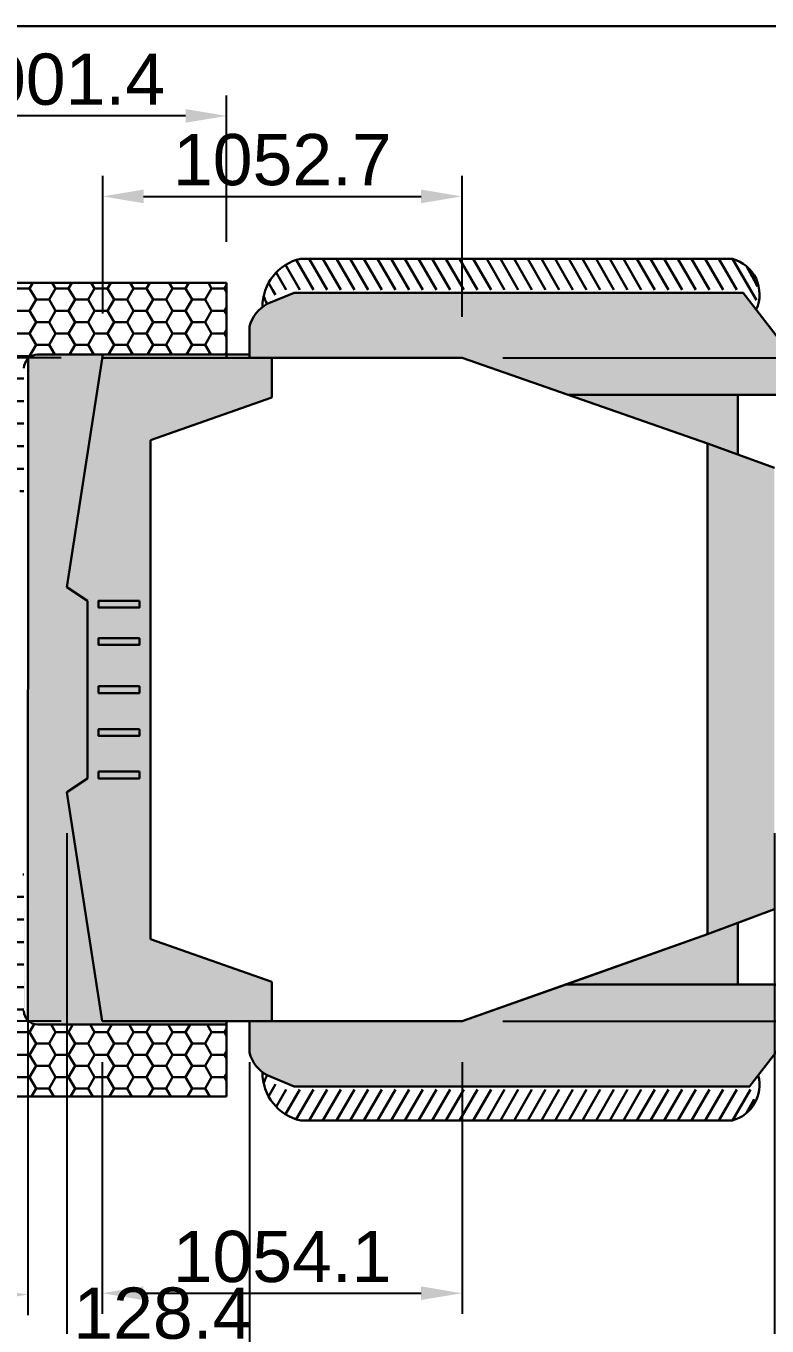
# Model space of a CAD drawing. Header units: millimetres. Extents: x 840 to 45745, y -146 to 13913.
# Drawn here: x 25722 to 27893, y 1805 to 5611 of the extents above; entities that cross this region are included whole.
import ezdxf

# ---------------------------------------------------------------- set-up
doc = ezdxf.new("R2010")
doc.units = ezdxf.units.MM
for name, color, linetype, lineweight in [('colour', 7, 'Continuous', 30), ('drawing', 7, 'Continuous', 30), ('extra adjustment', 7, 'Continuous', 30), ('New DIM', 7, 'Continuous', 30), ('tyres', 7, 'Continuous', 30)]:
    doc.layers.add(name, color=color, linetype=linetype, lineweight=lineweight)
doc.styles.get("Standard").update_dxf_attribs({"font": 'arial.ttf'})
doc.dimstyles.new('000001211E731208', dxfattribs={"dimscale": 30, "dimtxt": 5, "dimasz": 4, "dimexe": 2, "dimexo": 4, "dimgap": 1, "dimtad": 1, "dimtih": 1, "dimtoh": 1, "dimdec": 1, "dimdsep": 46, "dimtxsty": 'Standard', "dimcen": 2, "dimclrd": 1, "dimclre": 134, "dimadec": 1, "dimazin": 2, "dimtfac": 1, "dimtdec": 1, "dimtofl": 0, "dimtmove": 0, "dimatfit": 3, "dimfxl": 1, "dimtolj": 1, "dimtzin": 0, "dimarcsym": 0})

# ---------------------------------------------------------------- blocks, each defined once
blk = doc.blocks.new('*D11')
at = {"layer": 'Defpoints', "color": 0, "transparency": 16777216}
for p in [(26999.4, 4639.1), (26999.4, 2696.7), (32033.2, 2696.7)]:
    blk.add_point(p, dxfattribs=at)
at = {"layer": 'New DIM', "color": 134, "linetype": 'ByBlock', "lineweight": -2, "transparency": 16777216}
for p, q in [((27119.4, 4639.1), (32093.2, 4639.1)), ((27119.4, 2696.7), (32093.2, 2696.7))]:
    blk.add_line(p, q, dxfattribs=at)
at = {"layer": 'New DIM', "color": 1, "linetype": 'ByBlock', "lineweight": -2, "transparency": 16777216}
for p, q in [((32033.2, 4519.1), (32033.2, 3774.5)), ((32033.2, 2816.7), (32033.2, 3561.3))]:
    blk.add_line(p, q, dxfattribs=at)
at = {"layer": 'New DIM', "color": 1, "transparency": 16777216}
for points in [[(32013.2, 4519.1), (32053.2, 4519.1), (32033.2, 4639.1)], [(32013.2, 2816.7), (32053.2, 2816.7), (32033.2, 2696.7)]]:
    blk.add_solid(points, dxfattribs=at)
at = {"layer": 'New DIM', "color": 0, "transparency": 16777216, "insert": (32033.2, 3667.9), "char_height": 150, "attachment_point": 5}
blk.add_mtext('\\A1;1942.4', dxfattribs=at)
blk = doc.blocks.new('*D14')
at = {"layer": 'Defpoints', "color": 0, "transparency": 16777216}
for p in [(25945.3, 4639.1), (22127.4, 2696.7), (25945.3, 2696.7)]:
    blk.add_point(p, dxfattribs=at)
at = {"layer": 'New DIM', "color": 134, "linetype": 'ByBlock', "lineweight": -2, "transparency": 16777216}
for p, q in [((25825.3, 4639.1), (22067.4, 4639.1)), ((25825.3, 2696.7), (22067.4, 2696.7))]:
    blk.add_line(p, q, dxfattribs=at)
at = {"layer": 'New DIM', "color": 1, "linetype": 'ByBlock', "lineweight": -2, "transparency": 16777216}
for p, q in [((22127.4, 4519.1), (22127.4, 3774.5)), ((22127.4, 2816.7), (22127.4, 3561.3))]:
    blk.add_line(p, q, dxfattribs=at)
at = {"layer": 'New DIM', "color": 1, "transparency": 16777216}
for points in [[(22107.4, 4519.1), (22147.4, 4519.1), (22127.4, 4639.1)], [(22107.4, 2816.7), (22147.4, 2816.7), (22127.4, 2696.7)]]:
    blk.add_solid(points, dxfattribs=at)
at = {"layer": 'New DIM', "color": 0, "transparency": 16777216, "insert": (22127.4, 3667.9), "char_height": 150, "attachment_point": 5}
blk.add_mtext('\\A1;1942.4', dxfattribs=at)
blk = doc.blocks.new('*D16')
at = {"layer": 'Defpoints', "color": 0, "transparency": 16777216}
for p in [(25945.3, 2696.7), (26999.4, 2696.7), (26999.4, 1900.6)]:
    blk.add_point(p, dxfattribs=at)
at = {"layer": 'New DIM', "color": 134, "linetype": 'ByBlock', "lineweight": -2, "transparency": 16777216}
for p, q in [((25945.3, 2576.7), (25945.3, 1840.6)), ((26999.4, 2576.7), (26999.4, 1840.6))]:
    blk.add_line(p, q, dxfattribs=at)
at = {"layer": 'New DIM', "color": 1, "linetype": 'ByBlock', "lineweight": -2, "transparency": 16777216}
blk.add_line((26065.3, 1900.6), (26879.4, 1900.6), dxfattribs=at)
at = {"layer": 'New DIM', "color": 1, "transparency": 16777216}
for points in [[(26065.3, 1920.6), (26065.3, 1880.6), (25945.3, 1900.6)], [(26879.4, 1920.6), (26879.4, 1880.6), (26999.4, 1900.6)]]:
    blk.add_solid(points, dxfattribs=at)
at = {"layer": 'New DIM', "color": 0, "transparency": 16777216, "insert": (26472.3, 2007.2), "char_height": 150, "attachment_point": 5}
blk.add_mtext('\\A1;1054.1', dxfattribs=at)
blk = doc.blocks.new('*D20')
at = {"layer": 'Defpoints', "color": 0, "transparency": 16777216}
for p in [(23954.7, 3137.2), (25727.9, 3137), (25727.9, 1896.7)]:
    blk.add_point(p, dxfattribs=at)
at = {"layer": 'New DIM', "color": 134, "linetype": 'ByBlock', "lineweight": -2, "transparency": 16777216}
for p, q in [((23954.7, 3017.2), (23954.7, 1836.7)), ((25727.9, 3017), (25727.9, 1836.7))]:
    blk.add_line(p, q, dxfattribs=at)
at = {"layer": 'New DIM', "color": 1, "linetype": 'ByBlock', "lineweight": -2, "transparency": 16777216}
blk.add_line((24074.7, 1896.7), (25607.9, 1896.7), dxfattribs=at)
at = {"layer": 'New DIM', "color": 1, "transparency": 16777216}
for points in [[(24074.7, 1916.7), (24074.7, 1876.7), (23954.7, 1896.7)], [(25607.9, 1916.7), (25607.9, 1876.7), (25727.9, 1896.7)]]:
    blk.add_solid(points, dxfattribs=at)
at = {"layer": 'New DIM', "color": 0, "transparency": 16777216, "insert": (24841.3, 2003.3), "char_height": 150, "attachment_point": 5}
blk.add_mtext('\\A1;1773.3', dxfattribs=at)
blk = doc.blocks.new('*D23')
at = {"layer": 'Defpoints', "color": 0, "transparency": 16777216}
for p in [(26999.4, 5112), (25946.7, 4648.6), (26999.4, 4639.1)]:
    blk.add_point(p, dxfattribs=at)
at = {"layer": 'New DIM', "color": 134, "linetype": 'ByBlock', "lineweight": -2, "transparency": 16777216}
for p, q in [((25946.7, 4768.6), (25946.7, 5172)), ((26999.4, 4759.1), (26999.4, 5172))]:
    blk.add_line(p, q, dxfattribs=at)
at = {"layer": 'New DIM', "color": 1, "linetype": 'ByBlock', "lineweight": -2, "transparency": 16777216}
blk.add_line((26066.7, 5112), (26879.4, 5112), dxfattribs=at)
at = {"layer": 'New DIM', "color": 1, "transparency": 16777216}
for points in [[(26066.7, 5132), (26066.7, 5092), (25946.7, 5112)], [(26879.4, 5132), (26879.4, 5092), (26999.4, 5112)]]:
    blk.add_solid(points, dxfattribs=at)
at = {"layer": 'New DIM', "color": 0, "transparency": 16777216, "insert": (26473.1, 5218.6), "char_height": 150, "attachment_point": 5}
blk.add_mtext('\\A1;1052.7', dxfattribs=at)
blk = doc.blocks.new('*D24')
at = {"layer": 'Defpoints', "color": 0, "transparency": 16777216}
for p in [(25308.2, 5347.6), (25308.2, 4859.3), (26309.5, 4859.3)]:
    blk.add_point(p, dxfattribs=at)
at = {"layer": 'New DIM', "color": 134, "linetype": 'ByBlock', "lineweight": -2, "transparency": 16777216}
for p, q in [((25308.2, 4979.3), (25308.2, 5407.6)), ((26309.5, 4979.3), (26309.5, 5407.6))]:
    blk.add_line(p, q, dxfattribs=at)
at = {"layer": 'New DIM', "color": 1, "linetype": 'ByBlock', "lineweight": -2, "transparency": 16777216}
blk.add_line((26189.5, 5347.6), (25428.2, 5347.6), dxfattribs=at)
at = {"layer": 'New DIM', "color": 1, "transparency": 16777216}
for points in [[(25428.2, 5367.6), (25428.2, 5327.6), (25308.2, 5347.6)], [(26189.5, 5367.6), (26189.5, 5327.6), (26309.5, 5347.6)]]:
    blk.add_solid(points, dxfattribs=at)
at = {"layer": 'New DIM', "color": 0, "transparency": 16777216, "insert": (25808.9, 5454.1), "char_height": 150, "attachment_point": 5}
blk.add_mtext('\\A1;1001.4', dxfattribs=at)
blk = doc.blocks.new('*D33')
at = {"layer": 'Defpoints', "color": 0, "transparency": 16777216}
for p in [(28005.2, 2748.5), (26376.8, 2696.7), (28005.2, 1570.6)]:
    blk.add_point(p, dxfattribs=at)
at = {"layer": 'New DIM', "color": 134, "linetype": 'ByBlock', "lineweight": -2, "transparency": 16777216}
for p, q in [((28005.2, 2628.5), (28005.2, 1510.6)), ((26376.8, 2576.7), (26376.8, 1510.6))]:
    blk.add_line(p, q, dxfattribs=at)
at = {"layer": 'New DIM', "color": 1, "linetype": 'ByBlock', "lineweight": -2, "transparency": 16777216}
blk.add_line((26496.8, 1570.6), (27885.2, 1570.6), dxfattribs=at)
at = {"layer": 'New DIM', "color": 1, "transparency": 16777216}
for points in [[(26496.8, 1590.6), (26496.8, 1550.6), (26376.8, 1570.6)], [(27885.2, 1590.6), (27885.2, 1550.6), (28005.2, 1570.6)]]:
    blk.add_solid(points, dxfattribs=at)
at = {"layer": 'New DIM', "color": 0, "transparency": 16777216, "insert": (27191, 1677.2), "char_height": 150, "attachment_point": 5}
blk.add_mtext('\\A1;1628.4', dxfattribs=at)
blk = doc.blocks.new('*D34')
at = {"layer": 'Defpoints', "color": 0, "transparency": 16777216}
for p in [(25841.8, 3367.9), (27914.7, 3367.9), (27914.7, 1200.8)]:
    blk.add_point(p, dxfattribs=at)
at = {"layer": 'New DIM', "color": 134, "linetype": 'ByBlock', "lineweight": -2, "transparency": 16777216}
for p, q in [((25841.8, 3247.9), (25841.8, 1140.8)), ((27914.7, 3247.9), (27914.7, 1140.8))]:
    blk.add_line(p, q, dxfattribs=at)
at = {"layer": 'New DIM', "color": 1, "linetype": 'ByBlock', "lineweight": -2, "transparency": 16777216}
blk.add_line((25961.8, 1200.8), (27794.7, 1200.8), dxfattribs=at)
at = {"layer": 'New DIM', "color": 1, "transparency": 16777216}
for points in [[(25961.8, 1220.8), (25961.8, 1180.8), (25841.8, 1200.8)], [(27794.7, 1220.8), (27794.7, 1180.8), (27914.7, 1200.8)]]:
    blk.add_solid(points, dxfattribs=at)
at = {"layer": 'New DIM', "color": 0, "transparency": 16777216, "insert": (26878.3, 1307.4), "char_height": 150, "attachment_point": 5}
blk.add_mtext('\\A1;2072.9', dxfattribs=at)
blk = doc.blocks.new('*D49')
at = {"layer": 'Defpoints', "color": 0, "transparency": 16777216}
for p in [(25478.9, 3216.8), (25607.3, 3216.8), (25607.3, 1734.6)]:
    blk.add_point(p, dxfattribs=at)
at = {"layer": 'New DIM', "color": 134, "linetype": 'ByBlock', "lineweight": -2, "transparency": 16777216}
for p, q in [((25478.9, 3096.8), (25478.9, 1674.6)), ((25607.3, 3096.8), (25607.3, 1674.6))]:
    blk.add_line(p, q, dxfattribs=at)
at = {"layer": 'New DIM', "color": 1, "linetype": 'ByBlock', "lineweight": -2, "transparency": 16777216}
for p, q in [((25358.9, 1734.6), (25238.9, 1734.6)), ((25727.3, 1734.6), (26398.7, 1734.6))]:
    blk.add_line(p, q, dxfattribs=at)
at = {"layer": 'New DIM', "color": 1, "transparency": 16777216}
for points in [[(25358.9, 1754.6), (25358.9, 1714.6), (25478.9, 1734.6)], [(25727.3, 1754.6), (25727.3, 1714.6), (25607.3, 1734.6)]]:
    blk.add_solid(points, dxfattribs=at)
at = {"layer": 'New DIM', "color": 0, "transparency": 16777216, "insert": (26123, 1841.2), "char_height": 150, "attachment_point": 5}
blk.add_mtext('\\A1;128.4', dxfattribs=at)

msp = doc.modelspace()

# ---------------------------------------------------------------- hatches: boundary and pattern name
at = {"layer": 'colour'}
h = msp.add_hatch(color=256, dxfattribs=at)
h.dxf.hatch_style = 1
h.set_gradient(color1=(242, 103, 34), color2=(255, 255, 0))
h.paths.add_polyline_path([(27822.96, 4830), (26507.74, 4830), (26428.97, 4797.14, 0.2142089), (26376.79, 4730.65), (26376.79, 4639.08), (26999.4, 4639.08), (27309.94, 4530.81), (27324.89, 4530.81), (27914.71, 4530.81), (27966.97, 4530.81, 0.3545753), (27963.77, 4647.58)])
at = {"layer": 'colour', "true_color": 0x3b3b3b}
h = msp.add_hatch(color=250, dxfattribs=at)
h.dxf.hatch_style = 1
h.paths.add_polyline_path([(26087.23, 4398.6), (26441.86, 4523.6), (26441.86, 4639.08), (26376.79, 4639.08), (25945.28, 4639.08), (25841.8, 3967.88), (25901.8, 3927.96), (25901.8, 3407.84), (25841.8, 3367.88), (25945.42, 2696.68), (26376.79, 2696.68), (26441.86, 2696.68), (26441.86, 2812.16), (26087.23, 2937.16)])
h.paths.add_polyline_path([(25934.52, 3407.88), (25934.52, 3427.88), (26054.52, 3427.88), (26054.52, 3407.88)], flags=16)
h.paths.add_polyline_path([(25934.52, 3532.42), (25934.52, 3552.42), (26054.52, 3552.42), (26054.52, 3532.42)], flags=16)
h.paths.add_polyline_path([(25934.52, 3657.88), (25934.52, 3677.88), (26054.52, 3677.88), (26054.52, 3657.88)], flags=16)
h.paths.add_polyline_path([(25934.52, 3798.92), (25934.52, 3818.92), (26054.52, 3818.92), (26054.52, 3798.92)], flags=16)
h.paths.add_polyline_path([(25934.52, 3907.88), (25934.52, 3927.88), (26054.52, 3927.88), (26054.52, 3907.88)], flags=16)
h = msp.add_hatch(color=250, dxfattribs=at)
h.dxf.hatch_style = 1
h.paths.add_polyline_path([(27718.32, 4388.43), (26999.4, 4639.08), (26441.86, 4639.08), (26441.86, 4523.6), (26087.23, 4398.6), (26087.23, 2937.16), (26441.86, 2812.16), (26441.86, 2696.68), (26999.4, 2696.68), (27718.32, 2952.21)], flags=17)
edge = h.paths.add_edge_path()
edge.add_line((26087.23, 2937.16), (26087.23, 4398.6))
edge.add_line((26087.23, 4398.6), (26441.86, 4523.6))
edge.add_line((26441.86, 4639.08), (26441.86, 4523.6))
edge.add_line((26376.79, 4639.08), (26999.4, 4639.08))
edge.add_line((26999.4, 4639.08), (27718.32, 4388.43))
edge.add_line((27718.32, 4388.43), (27718.32, 2952.21))
edge.add_line((26999.4, 2696.68), (27718.32, 2952.21))
edge.add_line((26441.86, 2696.68), (26999.4, 2696.68))
edge.add_line((26441.86, 2696.68), (26441.86, 2812.16))
edge.add_line((26087.23, 2937.16), (26441.86, 2812.16))
at = {"layer": 'colour', "true_color": 0x1a3a42}
h = msp.add_hatch(color=159, dxfattribs=at)
h.dxf.hatch_style = 1
h.paths.add_polyline_path([(27807.49, 4530.81), (27324.89, 4530.81), (27309.94, 4530.81), (27718.32, 4388.43), (27807.48, 4356.16)])
at = {"layer": 'colour', "true_color": 0x3b3b3b}
h = msp.add_hatch(color=250, dxfattribs=at)
h.dxf.hatch_style = 1
h.paths.add_polyline_path([(27914.71, 4317.35), (27718.32, 4388.43), (27718.32, 2952.21), (27914.71, 3024.62)])
at = {"layer": 'colour', "true_color": 0x1a3a42}
h = msp.add_hatch(color=159, dxfattribs=at)
h.dxf.hatch_style = 1
h.paths.add_polyline_path([(27807.37, 2985.04), (27718.32, 2952.21), (27304.01, 2804.95), (27807.35, 2804.95)])
at = {"layer": 'colour'}
h = msp.add_hatch(color=256, dxfattribs=at)
h.dxf.hatch_style = 1
h.set_gradient(color1=(242, 103, 34), color2=(255, 255, 0))
h.paths.add_polyline_path([(27986.04, 2804.95), (27807.35, 2804.95), (27304.01, 2804.95), (26999.4, 2696.68), (26441.86, 2696.68), (26376.79, 2696.68), (26376.79, 2687.16), (26376.79, 2605.1, 0.2142089), (26428.97, 2538.62), (26507.74, 2505.75), (27842, 2505.75), (27988.66, 2695.75, 0.3257874)])
at = {"layer": 'drawing'}
h = msp.add_hatch(dxfattribs=at)
h.set_pattern_fill('HONEY', color=256, scale=12)
h.set_pattern_definition([(0, (33.98, 58.213), (57.15, 32.995568), [38.1, -76.2]), (120, (33.98, 58.213), (-57.15, 32.995568), [38.1, -76.2]), (60, (33.98, 58.213), (1e-07, 65.991136), [-76.2, 38.1])])
h.paths.add_polyline_path([(25381.37, 2476.44), (26081.37, 2476.44), (26309.53, 2476.44), (26309.53, 2687.16), (25756.23, 2687.16, -0.4142136), (25716.14, 2727.16), (25716.14, 3037.16), (25716.14, 3137.16), (25703.13, 3095.79, -0.0364308), (25703.39, 3092.16, -0.1910816), (25696.59, 3075.02), (25678.39, 3017.16), (25381.37, 3017.16)])
h.paths.add_polyline_path([(25716.14, 4608.6, -0.4142136), (25755.91, 4648.6), (26309.53, 4648.6), (26309.53, 4859.32), (26081.37, 4859.32), (25381.37, 4859.32), (25381.37, 4318.6), (25679.18, 4318.6), (25696.82, 4261.31, -0.199355), (25704.18, 4243.6, -0.0474086), (25703.73, 4238.89), (25716.14, 4198.6), (25716.14, 4298.6)])
at = {"layer": 'extra adjustment', "true_color": 0x000000}
h = msp.add_hatch(color=18, dxfattribs=at)
h.dxf.hatch_style = 1
h.paths.add_polyline_path([(25946.75, 4648.6), (25755.91, 4648.6, 0.1957875), (25728.08, 4637.17), (25727.87, 2698.89, 0.1992013), (25756.23, 2687.16), (26309.53, 2687.16), (26309.53, 2696.68), (25945.42, 2696.68), (25841.8, 3367.88), (25901.8, 3407.84), (25901.8, 3927.96), (25841.8, 3967.88)])
h = msp.add_hatch(color=18, dxfattribs=at)
h.dxf.hatch_style = 1
h.paths.add_polyline_path([(25728.02, 4043.58), (25727.87, 2698.89, -0.1986234), (25716.14, 2727.16), (25716.14, 3137.16), (25717.99, 2739.22, 1.2598606), (25795.76, 2733.31), (25883.33, 3940.25)])
h = msp.add_hatch(color=18, dxfattribs=at)
h.dxf.hatch_style = 1
h.paths.add_polyline_path([(26054.52, 3927.88), (25934.52, 3927.88), (25934.52, 3907.88), (26054.52, 3907.88)])
h = msp.add_hatch(color=18, dxfattribs=at)
h.dxf.hatch_style = 1
h.paths.add_polyline_path([(26054.52, 3818.92), (25934.52, 3818.92), (25934.52, 3798.92), (26054.52, 3798.92)])
h = msp.add_hatch(color=18, dxfattribs=at)
h.dxf.hatch_style = 1
h.paths.add_polyline_path([(26054.52, 3677.88), (25934.52, 3677.88), (25934.52, 3657.88), (26054.52, 3657.88)])
h = msp.add_hatch(color=18, dxfattribs=at)
h.dxf.hatch_style = 1
h.paths.add_polyline_path([(26054.52, 3552.42), (25934.52, 3552.42), (25934.52, 3532.42), (26054.52, 3532.42)])
h = msp.add_hatch(color=18, dxfattribs=at)
h.dxf.hatch_style = 1
h.paths.add_polyline_path([(26054.52, 3427.88), (25934.52, 3427.88), (25934.52, 3407.88), (26054.52, 3407.88)])

# ---------------------------------------------------------------- linework, layer by layer
at = {"layer": 'colour'}
for points in [[(27822.96, 4830), (26507.74, 4830), (26428.97, 4797.14, 0.2142089), (26376.79, 4730.65), (26376.79, 4639.08), (26999.4, 4639.08), (27309.94, 4530.81), (27324.89, 4530.81), (27914.71, 4530.81), (27966.97, 4530.81, 0.3545753), (27963.77, 4647.58)], [(27986.04, 2804.95), (27807.35, 2804.95), (27304.01, 2804.95), (26999.4, 2696.68), (26441.86, 2696.68), (26376.79, 2696.68), (26376.79, 2687.16), (26376.79, 2605.1, 0.2142089), (26428.97, 2538.62), (26507.74, 2505.75), (27842, 2505.75), (27988.66, 2695.75, 0.3257874)]]:
    msp.add_lwpolyline(points, format="xyb", close=True, dxfattribs=at)
for points in [[(27807.49, 4530.81), (27324.89, 4530.81), (27309.94, 4530.81), (27718.32, 4388.43), (27807.48, 4356.16)], [(27807.37, 2985.04), (27718.32, 2952.21), (27304.01, 2804.95), (27807.35, 2804.95)]]:
    msp.add_lwpolyline(points, close=True, dxfattribs=at)
at = {"layer": 'drawing'}
for p, q in [((30826.07, 5610.83), (20039.75, 5610.83)), ((25381.37, 4859.32), (26081.37, 4859.32)), ((26081.37, 4859.32), (26309.53, 4859.32)), ((26309.53, 4859.32), (26309.53, 4648.6)), ((26507.74, 4830), (26428.97, 4797.14)), ((26507.74, 4830), (27822.96, 4830)), ((27822.95, 4830.02), (27969.6, 4640.02)), ((26414.93, 4791.95), (26414.93, 4788.26)), ((26376.79, 4648.6), (26376.79, 4730.65)), ((26376.79, 4730.65), (26376.79, 4648.6)), ((25755.91, 4648.6), (26376.79, 4648.6)), ((25946.75, 4648.6), (25841.8, 3967.88)), ((26309.53, 4648.6), (26309.53, 4639.08)), ((26376.79, 4648.6), (26376.79, 4639.08)), ((25728.08, 4637.17), (25727.87, 2698.89)), ((26376.79, 4639.08), (25945.28, 4639.08)), ((26376.79, 4639.08), (26999.4, 4639.08)), ((26441.86, 4639.08), (26441.86, 4523.6)), ((26999.4, 4639.08), (27718.32, 4388.43)), ((27324.89, 4530.81), (27309.94, 4530.81)), ((27914.71, 4530.81), (27324.89, 4530.81)), ((27807.49, 4530.81), (27807.48, 4356.16)), ((26087.23, 4398.6), (26441.86, 4523.6)), ((26087.23, 2937.16), (26087.23, 4398.6)), ((27718.32, 4388.43), (27914.71, 4317.35)), ((27718.32, 4388.43), (27718.32, 2952.21)), ((25901.8, 3927.96), (25841.8, 3967.88)), ((25901.8, 3407.84), (25901.8, 3927.96)), ((25934.52, 3907.88), (25934.52, 3927.88)), ((25934.52, 3927.88), (26054.52, 3927.88)), ((26054.52, 3927.88), (26054.52, 3907.88)), ((25934.52, 3907.88), (26054.52, 3907.88)), ((25934.52, 3798.92), (25934.52, 3818.92)), ((25934.52, 3818.92), (26054.52, 3818.92)), ((26054.52, 3818.92), (26054.52, 3798.92)), ((25934.52, 3798.92), (26054.52, 3798.92)), ((25934.52, 3657.88), (25934.52, 3677.88)), ((25934.52, 3677.88), (26054.52, 3677.88)), ((25934.52, 3657.88), (26054.52, 3657.88)), ((26054.52, 3677.88), (26054.52, 3657.88)), ((25934.52, 3532.42), (25934.52, 3552.42)), ((25934.52, 3552.42), (26054.52, 3552.42)), ((26054.52, 3552.42), (26054.52, 3532.42)), ((25934.52, 3532.42), (26054.52, 3532.42)), ((25934.52, 3407.88), (25934.52, 3427.88)), ((25934.52, 3427.88), (26054.52, 3427.88)), ((26054.52, 3427.88), (26054.52, 3407.88)), ((25901.8, 3407.84), (25841.8, 3367.88)), ((25934.52, 3407.88), (26054.52, 3407.88)), ((25841.8, 3367.88), (25945.42, 2696.68)), ((27718.32, 2952.21), (27914.71, 3024.62)), ((27807.37, 2985.04), (27807.35, 2804.95)), ((26087.23, 2937.16), (26441.86, 2812.16)), ((26999.4, 2696.68), (27718.32, 2952.21)), ((26441.86, 2696.68), (26441.86, 2812.16)), ((27318.9, 2804.95), (27304.01, 2804.95)), ((27807.35, 2804.95), (27318.9, 2804.95)), ((27986.04, 2804.95), (27807.35, 2804.95)), ((25756.14, 2687.16), (26309.53, 2687.16)), ((26376.79, 2696.68), (25945.42, 2696.68)), ((26309.53, 2687.16), (26309.53, 2696.68)), ((26309.53, 2687.16), (26309.53, 2476.44)), ((26441.86, 2696.68), (26376.79, 2696.68)), ((26376.79, 2687.16), (26376.79, 2696.68)), ((26376.79, 2687.16), (26376.79, 2605.1)), ((26441.86, 2696.68), (26999.4, 2696.68)), ((27842, 2505.75), (27988.66, 2695.75)), ((26507.74, 2505.75), (26428.97, 2538.62)), ((25381.37, 2476.44), (26081.37, 2476.44)), ((26081.37, 2476.44), (26309.53, 2476.44)), ((26507.74, 2505.75), (27842, 2505.75))]:
    msp.add_line(p, q, dxfattribs=at)
for centre, radius, start, end in [((26476.91, 4705.79), 103.17, 117.69041, 166.05261), ((25756.02, 4608.71), 39.88, 89.83428, 180.16572), ((25756.18, 2727.2), 40.04, 180.0637, 269.9363), ((26476.91, 2629.97), 103.17, 193.94739, 242.30959), ((26623.33, 2420.07), 227.66, 148.61832, 150.87754)]:
    msp.add_arc(centre, radius, start, end, dxfattribs=at)
at = {"layer": 'extra adjustment'}
for points in [[(26054.52, 3927.88), (25934.52, 3927.88), (25934.52, 3907.88), (26054.52, 3907.88)], [(26054.52, 3818.92), (25934.52, 3818.92), (25934.52, 3798.92), (26054.52, 3798.92)], [(26054.52, 3677.88), (25934.52, 3677.88), (25934.52, 3657.88), (26054.52, 3657.88)], [(26054.52, 3552.42), (25934.52, 3552.42), (25934.52, 3532.42), (26054.52, 3532.42)], [(26054.52, 3427.88), (25934.52, 3427.88), (25934.52, 3407.88), (26054.52, 3407.88)]]:
    msp.add_lwpolyline(points, close=True, dxfattribs=at)
at = {"layer": 'tyres'}
for p, q in [((26482.36, 4911.25), (26524.25, 4838.6)), ((26513.95, 4925.84), (26564.25, 4838.6)), ((27791.29, 4929.32), (26526.87, 4929.32)), ((26551.95, 4929.32), (26604.25, 4838.6)), ((26591.95, 4929.32), (26644.25, 4838.6)), ((26631.95, 4929.32), (26684.25, 4838.6)), ((26671.95, 4929.32), (26724.25, 4838.6)), ((26711.95, 4929.32), (26764.25, 4838.6)), ((26751.95, 4929.32), (26804.25, 4838.6)), ((26791.95, 4929.32), (26844.25, 4838.6)), ((26831.95, 4929.32), (26884.25, 4838.6)), ((26871.95, 4929.32), (26924.25, 4838.6)), ((26911.95, 4929.32), (26964.25, 4838.6)), ((26951.95, 4929.32), (27004.25, 4838.6)), ((26991.95, 4929.32), (27044.25, 4838.6)), ((27031.95, 4929.32), (27084.25, 4838.6)), ((27071.95, 4929.32), (27124.25, 4838.6)), ((27111.95, 4929.32), (27164.25, 4838.6)), ((27151.95, 4929.32), (27204.25, 4838.6)), ((27191.95, 4929.32), (27244.25, 4838.6)), ((27231.95, 4929.32), (27284.25, 4838.6)), ((27271.95, 4929.32), (27324.25, 4838.6)), ((27311.95, 4929.32), (27364.25, 4838.6)), ((27351.95, 4929.32), (27404.25, 4838.6)), ((27391.95, 4929.32), (27444.25, 4838.6)), ((27431.95, 4929.32), (27484.25, 4838.6)), ((27471.95, 4929.32), (27524.25, 4838.6)), ((27511.95, 4929.32), (27564.25, 4838.6)), ((27551.95, 4929.32), (27604.25, 4838.6)), ((27591.95, 4929.32), (27644.25, 4838.6)), ((27631.95, 4929.32), (27684.25, 4838.6)), ((27671.95, 4929.32), (27724.25, 4838.6)), ((27711.95, 4929.32), (27764.25, 4838.6)), ((27751.95, 4929.32), (27804.25, 4838.6)), ((27792.07, 4929.11), (27844.25, 4838.6)), ((26455.05, 4889.25), (26484.25, 4838.6)), ((27832.97, 4907.41), (27855.05, 4866.66)), ((26432.58, 4858.83), (26444.25, 4838.6)), ((26444.25, 4838.6), (26453.03, 4823.37)), ((27844.25, 4838.6), (27861.67, 4808.38)), ((27855.05, 4866.66), (27864.92, 4848.45)), ((27869.93, 4839.88), (27869.95, 4839.88)), ((26444.25, 2497.16), (26453.03, 2512.39)), ((26432.58, 2476.92), (26444.25, 2497.16)), ((26455.05, 2446.51), (26484.25, 2497.16)), ((26482.36, 2424.5), (26524.25, 2497.16)), ((26513.95, 2409.92), (26564.25, 2497.16)), ((26551.95, 2406.44), (26604.25, 2497.16)), ((26591.95, 2406.44), (26644.25, 2497.16)), ((26631.95, 2406.44), (26684.25, 2497.16)), ((26671.95, 2406.44), (26724.25, 2497.16)), ((26711.95, 2406.44), (26764.25, 2497.16)), ((26751.95, 2406.44), (26804.25, 2497.16)), ((26791.95, 2406.44), (26844.25, 2497.16)), ((26831.95, 2406.44), (26884.25, 2497.16)), ((26871.95, 2406.44), (26924.25, 2497.16)), ((26911.95, 2406.44), (26964.25, 2497.16)), ((26951.95, 2406.44), (27004.25, 2497.16)), ((26991.95, 2406.44), (27044.25, 2497.16)), ((27031.95, 2406.44), (27084.25, 2497.16)), ((27071.95, 2406.44), (27124.25, 2497.16)), ((27111.95, 2406.44), (27164.25, 2497.16)), ((27151.95, 2406.44), (27204.25, 2497.16)), ((27191.95, 2406.44), (27244.25, 2497.16)), ((27231.95, 2406.44), (27284.25, 2497.16)), ((27271.95, 2406.44), (27324.25, 2497.16)), ((27311.95, 2406.44), (27364.25, 2497.16)), ((27351.95, 2406.44), (27404.25, 2497.16)), ((27391.95, 2406.44), (27444.25, 2497.16)), ((27431.95, 2406.44), (27484.25, 2497.16)), ((27471.95, 2406.44), (27524.25, 2497.16)), ((27511.95, 2406.44), (27564.25, 2497.16)), ((27551.95, 2406.44), (27604.25, 2497.16)), ((27591.95, 2406.44), (27644.25, 2497.16)), ((27631.95, 2406.44), (27684.25, 2497.16)), ((27671.95, 2406.44), (27724.25, 2497.16)), ((27711.95, 2406.44), (27764.25, 2497.16)), ((27751.95, 2406.44), (27804.25, 2497.16)), ((27792.07, 2406.65), (27844.25, 2497.16)), ((27832.97, 2428.34), (27855.05, 2469.1)), ((27791.29, 2406.44), (26526.87, 2406.44))]:
    msp.add_line(p, q, dxfattribs=at)
for centre, radius, start, end in [((26557.46, 4790.1), 142.54, 102.39234, 180.74153), ((27763.24, 4825.33), 107.7, 335.40448, 74.90021), ((26500.68, 4844.16), 85.75, 195.93069, 213.25227), ((26623.33, 4915.69), 227.66, 209.12246, 211.38168), ((26557.46, 2545.65), 142.54, 179.25847, 257.60766), ((26500.68, 2491.6), 85.75, 146.74773, 164.06931), ((27763.24, 2510.42), 107.7, 285.09979, 15.07593)]:
    msp.add_arc(centre, radius, start, end, dxfattribs=at)

# ---------------------------------------------------------------- dimensions: what is measured, and where the dimension line sits
at = {"layer": 'New DIM'}
for base, p1, p2, picture, middle in [((25308.17, 5347.56), (26309.53, 4859.32), (25308.17, 4859.32), '*D24', (25808.85, 5454.14)), ((26999.3998, 5112.0423), (25946.746, 4648.5982), (26999.3998, 4639.0752), '*D23', (26473.0729, 5218.6282)), ((27914.71, 1200.82), (25841.8, 3367.88), (27914.71, 3367.88), '*D34', (26878.25, 1307.41)), ((25607.3, 1734.63), (25478.91, 3216.82), (25607.3, 3216.82), '*D49', (26123.02, 1841.22)), ((25727.92, 1896.67), (23954.66, 3137.16), (25727.92, 3136.96), '*D20', (24841.29, 2003.31)), ((28005.16, 1570.64), (26376.79, 2696.68), (28005.16, 2748.55), '*D33', (27190.97, 1677.23)), ((26999.4, 1900.58), (25945.28, 2696.68), (26999.4, 2696.68), '*D16', (26472.34, 2007.16))]:
    dim = msp.add_linear_dim(base=base, p1=p1, p2=p2, dimstyle='000001211E731208', dxfattribs=at)
    dim.commit()
    dim.dimension.update_dxf_attribs({"geometry": picture, "text_midpoint": middle})
for base, p1, p2, picture, middle in [((22127.43, 2696.68), (25945.28, 4639.08), (25945.28, 2696.68), '*D14', (22127.43, 3667.88)), ((32033.19, 2696.68), (26999.4, 4639.08), (26999.4, 2696.68), '*D11', (32033.19, 3667.88))]:
    dim = msp.add_linear_dim(base=base, p1=p1, p2=p2, angle=90, dimstyle='000001211E731208', dxfattribs=at)
    dim.commit()
    dim.dimension.update_dxf_attribs({"geometry": picture, "text_midpoint": middle})

doc.saveas('drawing.dxf')
